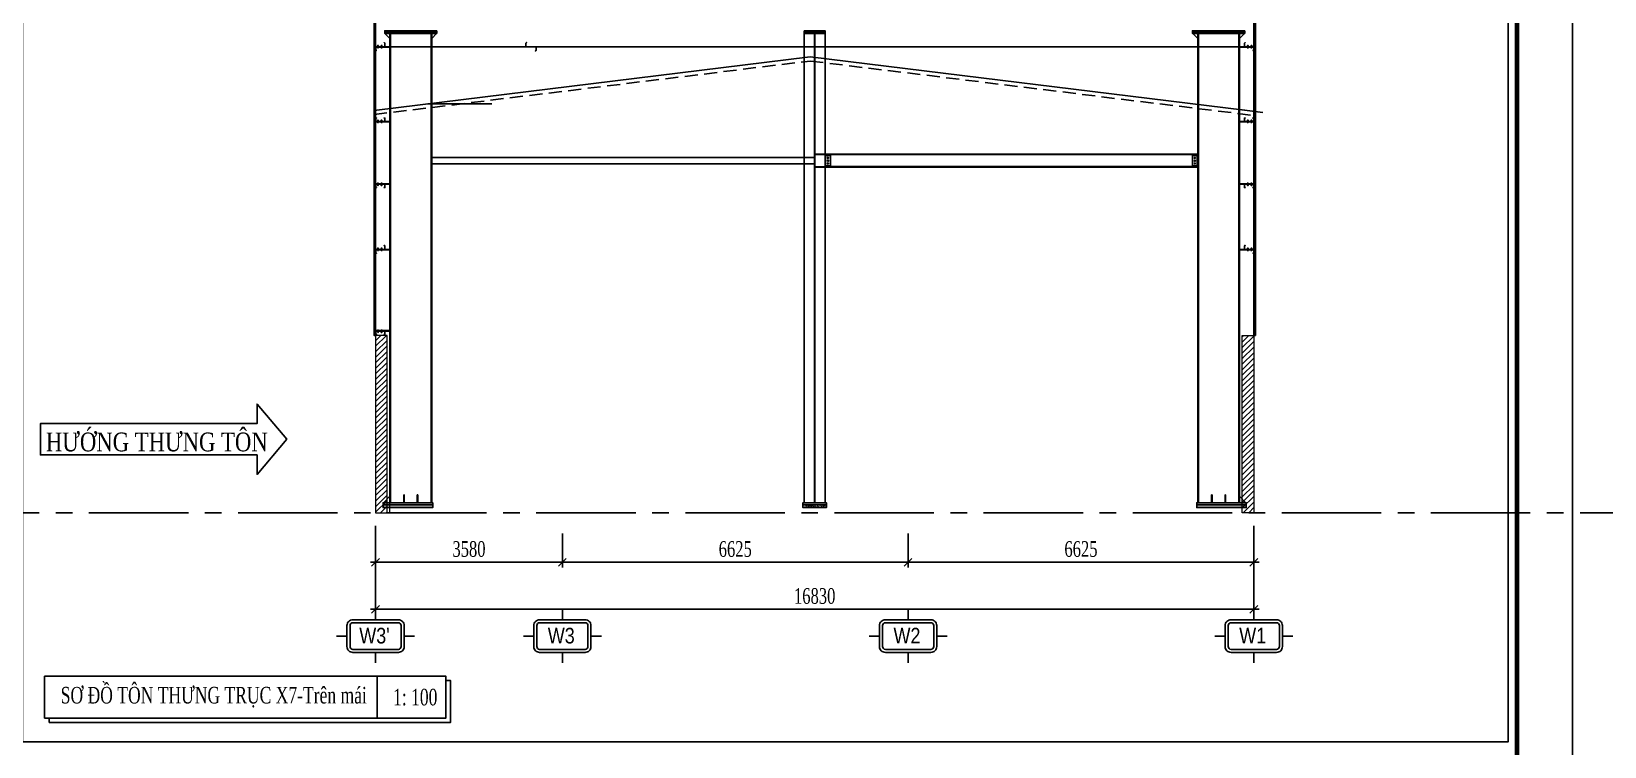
# Model space of a CAD drawing. Header units: inches. Extents: x 315041 to 662841, y -45540 to -35018.
# Drawn here: x 332878.1 to 333179.6, y -38640 to -38502.9 of the extents above; entities that cross this region are included whole.
import ezdxf
from ezdxf.enums import TextEntityAlignment as Align

# ---------------------------------------------------------------- set-up
doc = ezdxf.new("R2010")
doc.units = ezdxf.units.IN
doc.header["$MEASUREMENT"] = 0
doc.linetypes.add('CENTER2', pattern=[28.575, 19.05, -3.175, 3.175, -3.175])
doc.linetypes.add('HIDDEN', pattern=[0.375, 0.25, -0.125])
doc.layers.add('0_HATCH', color=252, linetype='Continuous', lineweight=9)
for name, color, linetype in [('2', 2, 'Continuous'), ('251', 251, 'Continuous'), ('3', 3, 'Continuous'), ('5', 5, 'Continuous'), ('6', 6, 'Continuous'), ('7', 7, 'Continuous'), ('8', 8, 'Continuous'), ('9', 9, 'Continuous'), ('BAO KHUNG', 31, 'Continuous'), ('CAUTAO', 7, 'Continuous')]:
    doc.layers.add(name, color=color, linetype=linetype)
doc.styles.add('hx2', font='VHARIALN.TTF')
doc.styles.add('ST1', font='times.ttf', dxfattribs={"width": 0.7})
doc.styles.add('vntimeh.shx', font='vntimeh.shx', dxfattribs={"width": 0.8, "bigfont": 'bigfont.shx'})
doc.dimstyles.new('100', dxfattribs={"dimtxt": 3, "dimasz": 1.5, "dimexe": 1, "dimexo": 0, "dimgap": 1, "dimtad": 1, "dimdec": 0, "dimlfac": 100, "dimzin": 0, "dimdsep": 46, "dimtxsty": 'ST1', "dimblk": 'OBLIQUE', "dimcen": 1, "dimdle": 1, "dimclrd": 8, "dimclre": 8, "dimclrt": 3, "dimadec": 0, "dimazin": 0, "dimtfac": 1, "dimtdec": 0, "dimtix": 1, "dimtmove": 1, "dimatfit": 3, "dimfxl": 0, "dimtfill": 1, "dimtolj": 1, "dimtzin": 0, "dimlwd": -1, "dimlwe": -1, "dimarcsym": 1})

# ---------------------------------------------------------------- blocks, each defined once
blk = doc.blocks.new('A$C75D82031')
at = {"layer": '2', "color": 157, "linetype": 'Continuous'}
blk.add_lwpolyline([(0, 420), (594, 420), (594, 0), (0, 0)], close=True, dxfattribs=at)
at = {"layer": '7', "color": 147, "linetype": 'Continuous'}
blk.add_lwpolyline([(12.33, 57.61), (581.67, 57.61), (581.67, 409.19), (12.33, 409.19)], close=True, dxfattribs=at)
at = {"layer": 'BAO KHUNG', "color": 167, "linetype": 'Continuous', "const_width": 0.871}
blk.add_lwpolyline([(10.59, 9.07), (583.41, 9.07), (583.41, 410.93), (10.59, 410.93)], close=True, dxfattribs=at)
blk = doc.blocks.new('A$C2C995D6F')
at = {"layer": '7'}
for p, q in [((0.25, 0.13), (0, 0.13)), ((0.13, 0.25), (0.13, 0))]:
    blk.add_line(p, q, dxfattribs=at)
blk.add_circle((0.13, 0.13), 0.0917, dxfattribs=at)
blk = doc.blocks.new('A$C6A7930B6')
at = {"layer": '2'}
h = blk.add_hatch(dxfattribs=at)
h.set_pattern_fill('ANSI31', color=256, scale=0.125, angle=-90, style=0)
h.set_pattern_definition([(315, (3303.04439, 11524.56439), (0.011048543456, 0.011048543456), [])])
h.paths.add_polyline_path([(1.5, 1.19), (1.5, 0.62), (0.02, 0.62), (0.02, 0.12), (0.13, 0.01), (0.12, 0), (0, 0.12), (0, 0.63), (1.48, 0.63), (1.48, 1.18), (1.37, 1.29), (1.38, 1.3)])
at = {"layer": '251'}
h = blk.add_hatch(color=256, dxfattribs=at)
h.paths.add_polyline_path([(0.31, 0.67), (0.31, 0.67, 0.192582), (0.33, 0.68, 0.192582), (0.35, 0.67)])
h.paths.add_polyline_path([(0.4, 0.67, 0.192582), (0.42, 0.68, 0.192582), (0.44, 0.67)])
h = blk.add_hatch(color=256, dxfattribs=at)
h.paths.add_polyline_path([(0.31, 0.45), (0.31, 0.45, 0.192582), (0.33, 0.46, 0.192582), (0.35, 0.45)])
h.paths.add_polyline_path([(0.4, 0.45, 0.192582), (0.42, 0.46, 0.192582), (0.44, 0.45)])
h = blk.add_hatch(color=256, dxfattribs=at)
h.paths.add_polyline_path([(0.9, 0.67), (0.89, 0.67, 0.192582), (0.92, 0.68, 0.192582), (0.94, 0.67)])
h.paths.add_polyline_path([(0.98, 0.67, 0.192582), (1, 0.68, 0.192582), (1.02, 0.67)])
h = blk.add_hatch(color=256, dxfattribs=at)
h.paths.add_polyline_path([(0.9, 0.45), (0.89, 0.45, 0.192582), (0.92, 0.46, 0.192582), (0.94, 0.45)])
h.paths.add_polyline_path([(0.98, 0.45, 0.192582), (1, 0.46, 0.192582), (1.02, 0.45)])
at = {"layer": '9', "linetype": 'Continuous'}
h = blk.add_hatch(dxfattribs=at)
h.set_pattern_fill('ANSI31', color=250, scale=0.25, angle=-90, style=0)
h.set_pattern_definition([(315, (3302.900187, 11527.014995), (0.02209708691, 0.02209708691), [])])
h.paths.add_polyline_path([(2.29, 0.55), (2.29, 0.62), (0.13, 0.62), (0.13, 0.55)])
at = {"layer": '2'}
blk.add_lwpolyline([(1.5, 1.19), (1.5, 0.62), (0.02, 0.62), (0.02, 0.12), (0.13, 0.01), (0.12, 0), (0, 0.12), (0, 0.63), (1.48, 0.63), (1.48, 1.18), (1.37, 1.29), (1.38, 1.3)], close=True, dxfattribs=at)
at = {"layer": '5', "linetype": 'CENTER2', "ltscale": 0.2}
for p, q in [((0.38, 0.44), (0.38, 0.86)), ((0.96, 0.44), (0.96, 0.86))]:
    blk.add_line(p, q, dxfattribs=at)
at = {"layer": '6'}
blk.add_lwpolyline([(2.29, 0.55), (2.29, 0.62), (0.13, 0.62), (0.13, 0.55), (2.29, 0.55)], dxfattribs=at)
at = {"layer": '8'}
for p, q in [((0.29, 0.68), (0.29, 0.74)), ((0.29, 0.46), (0.29, 0.53)), ((0.44, 0.75), (0.31, 0.75)), ((0.44, 0.67), (0.31, 0.67)), ((0.44, 0.55), (0.31, 0.55)), ((0.44, 0.53), (0.31, 0.53)), ((0.44, 0.45), (0.31, 0.45)), ((0.34, 0.83), (0.33, 0.82)), ((0.33, 0.82), (0.34, 0.82)), ((0.34, 0.77), (0.33, 0.76)), ((0.33, 0.76), (0.33, 0.75)), ((0.33, 0.68), (0.33, 0.74)), ((0.33, 0.68), (0.33, 0.74)), ((0.33, 0.63), (0.33, 0.55)), ((0.33, 0.46), (0.33, 0.53)), ((0.33, 0.46), (0.33, 0.53)), ((0.42, 0.84), (0.34, 0.84)), ((0.34, 0.83), (0.34, 0.84)), ((0.34, 0.83), (0.38, 0.83)), ((0.35, 0.76), (0.42, 0.77)), ((0.43, 0.76), (0.35, 0.76)), ((0.38, 0.84), (0.38, 0.83)), ((0.38, 0.83), (0.38, 0.84)), ((0.42, 0.84), (0.42, 0.83)), ((0.42, 0.83), (0.42, 0.83)), ((0.42, 0.78), (0.43, 0.77)), ((0.42, 0.77), (0.43, 0.76)), ((0.43, 0.77), (0.42, 0.77)), ((0.42, 0.68), (0.42, 0.74)), ((0.42, 0.46), (0.42, 0.53)), ((0.43, 0.76), (0.43, 0.75)), ((0.43, 0.63), (0.43, 0.55)), ((0.46, 0.68), (0.46, 0.74)), ((0.46, 0.46), (0.46, 0.53)), ((0.87, 0.68), (0.87, 0.74)), ((0.87, 0.46), (0.87, 0.53)), ((1.02, 0.75), (0.89, 0.75)), ((1.02, 0.53), (0.89, 0.53)), ((1.02, 0.67), (0.9, 0.67)), ((1.02, 0.55), (0.9, 0.55)), ((1.02, 0.45), (0.9, 0.45)), ((0.92, 0.83), (0.91, 0.82)), ((0.91, 0.82), (0.92, 0.82)), ((0.92, 0.77), (0.91, 0.76)), ((0.91, 0.76), (0.91, 0.75)), ((0.91, 0.63), (0.91, 0.55)), ((1, 0.84), (0.92, 0.84)), ((0.92, 0.83), (0.92, 0.84)), ((0.92, 0.83), (0.96, 0.83)), ((0.92, 0.68), (0.92, 0.74)), ((0.92, 0.68), (0.92, 0.74)), ((0.92, 0.46), (0.92, 0.53)), ((0.92, 0.46), (0.92, 0.53)), ((0.93, 0.76), (1, 0.77)), ((1.01, 0.76), (0.93, 0.76)), ((0.96, 0.84), (0.96, 0.83)), ((0.96, 0.83), (0.96, 0.84)), ((1, 0.84), (1, 0.83)), ((1, 0.83), (1, 0.83)), ((1, 0.78), (1.01, 0.77)), ((1, 0.77), (1.01, 0.76)), ((1.01, 0.77), (1, 0.77)), ((1, 0.68), (1, 0.74)), ((1, 0.46), (1, 0.53)), ((1.01, 0.76), (1.01, 0.75)), ((1.01, 0.63), (1.01, 0.55)), ((1.05, 0.68), (1.05, 0.74)), ((1.05, 0.46), (1.05, 0.53))]:
    blk.add_line(p, q, dxfattribs=at)
for points in [[(0.28, 0.65), (0.28, 0.67), (0.47, 0.67), (0.47, 0.65)], [(0.28, 0.53), (0.28, 0.55), (0.47, 0.55), (0.47, 0.53)], [(0.34, 0.82), (0.33, 0.81), (0.34, 0.8), (0.42, 0.81), (0.43, 0.82), (0.42, 0.83)], [(0.34, 0.8), (0.33, 0.79), (0.34, 0.79), (0.42, 0.8), (0.43, 0.8), (0.42, 0.81)], [(0.34, 0.79), (0.33, 0.78), (0.34, 0.77), (0.42, 0.78), (0.43, 0.79), (0.42, 0.8)], [(0.86, 0.65), (0.86, 0.67), (1.06, 0.67), (1.06, 0.65)], [(0.86, 0.53), (0.86, 0.55), (1.06, 0.55), (1.06, 0.53)], [(0.92, 0.82), (0.91, 0.81), (0.92, 0.8), (1, 0.81), (1.01, 0.82), (1, 0.83)], [(0.92, 0.8), (0.91, 0.79), (0.92, 0.79), (1, 0.8), (1.01, 0.8), (1, 0.81)], [(0.92, 0.79), (0.91, 0.78), (0.92, 0.77), (1, 0.78), (1.01, 0.79), (1, 0.8)]]:
    blk.add_lwpolyline(points, close=True, dxfattribs=at)
for centre, start, end in [((0.31, 0.72), 46.3972, 133.6028), ((0.31, 0.7), 226.3972, 313.6028), ((0.31, 0.5), 46.3972, 133.6028), ((0.31, 0.49), 226.3972, 313.6028), ((0.35, 0.72), 90, 133.6028), ((0.35, 0.7), 226.3972, 270), ((0.35, 0.5), 90, 133.6028), ((0.35, 0.49), 226.3972, 270), ((0.4, 0.72), 46.3972, 90), ((0.4, 0.7), 270, 313.6028), ((0.4, 0.5), 46.3972, 90), ((0.4, 0.49), 270, 313.6028), ((0.44, 0.72), 46.3972, 133.6028), ((0.44, 0.7), 226.3972, 313.6028), ((0.44, 0.5), 46.3972, 133.6028), ((0.44, 0.49), 226.3972, 313.6028), ((0.89, 0.72), 46.3972, 133.6028), ((0.89, 0.7), 226.3972, 313.6028), ((0.89, 0.5), 46.3972, 133.6028), ((0.89, 0.49), 226.3972, 313.6028), ((0.94, 0.72), 90, 133.6028), ((0.94, 0.7), 226.3972, 270), ((0.94, 0.5), 90, 133.6028), ((0.94, 0.49), 226.3972, 270), ((0.98, 0.72), 46.3972, 90), ((0.98, 0.7), 270, 313.6028), ((0.98, 0.5), 46.3972, 90), ((0.98, 0.49), 270, 313.6028), ((1.02, 0.72), 46.3972, 133.6028), ((1.02, 0.7), 226.3972, 313.6028), ((1.02, 0.5), 46.3972, 133.6028), ((1.02, 0.49), 226.3972, 313.6028)]:
    blk.add_arc(centre, 0.0314, start, end, dxfattribs=at)
blk = doc.blocks.new('*U148')
at = {"layer": '251'}
h = blk.add_hatch(color=256, dxfattribs=at)
h.paths.add_polyline_path([(-0.05, -0.04), (-0.05, -0.04, -0.192582), (-0.05, -0.03, -0.192582), (-0.05, -0.01)])
h.paths.add_polyline_path([(-0.05, 0.01, -0.192582), (-0.05, 0.03, -0.192582), (-0.05, 0.04)])
h = blk.add_hatch(color=256, dxfattribs=at)
h.paths.add_polyline_path([(0.07, -0.04), (0.07, -0.04, -0.192582), (0.07, -0.03, -0.192582), (0.07, -0.01)])
h.paths.add_polyline_path([(0.07, 0.01, -0.192582), (0.07, 0.03, -0.192582), (0.07, 0.04)])
at = {"layer": '5', "linetype": 'CENTER2', "ltscale": 0.2}
blk.add_line((-0.08, 0), (0.21, 0), dxfattribs=at)
at = {"layer": '8'}
for p, q in [((-0.05, 0.06), (-0.01, 0.06)), ((-0.05, 0.04), (-0.05, -0.04)), ((-0.05, 0.03), (-0.01, 0.03)), ((0, 0.04), (0, -0.04)), ((0.06, 0.03), (0, 0.03)), ((0.06, -0.07), (0.06, 0.07)), ((0.06, 0.07), (0.07, 0.07)), ((0.07, -0.07), (0.07, 0.07)), ((0.07, 0.06), (0.11, 0.06)), ((0.07, 0.04), (0.07, -0.04)), ((0.07, 0.03), (0.11, 0.03)), ((0.12, 0.04), (0.12, -0.04)), ((0.13, 0.03), (0.12, 0.03)), ((0.13, 0.03), (0.13, 0.03)), ((0.14, 0.03), (0.13, 0.03)), ((0.13, 0.03), (0.13, -0.02)), ((0.13, -0.02), (0.13, 0.03)), ((0.14, 0.03), (0.14, 0.03)), ((0.18, 0.03), (0.17, 0.03)), ((0.18, 0.03), (0.18, -0.03)), ((0.18, 0.03), (0.18, 0.03)), ((0.18, -0.03), (0.18, 0)), ((0.18, 0), (0.18, 0)), ((0.18, 0), (0.18, 0)), ((-0.05, -0.03), (-0.01, -0.03)), ((-0.05, -0.03), (-0.01, -0.03)), ((-0.05, -0.06), (-0.01, -0.06)), ((0.06, -0.03), (0, -0.03)), ((0.06, -0.07), (0.07, -0.07)), ((0.07, -0.03), (0.11, -0.03)), ((0.07, -0.03), (0.11, -0.03)), ((0.07, -0.06), (0.11, -0.06)), ((0.13, -0.03), (0.12, -0.03)), ((0.14, -0.03), (0.13, -0.03)), ((0.17, -0.03), (0.17, -0.03)), ((0.18, -0.03), (0.17, -0.03)), ((0.18, -0.03), (0.18, -0.03))]:
    blk.add_line(p, q, dxfattribs=at)
for points in [[(0.15, -0.03), (0.14, -0.03), (0.14, -0.03), (0.14, 0.03), (0.15, 0.03), (0.15, 0.03)], [(0.16, -0.03), (0.15, -0.03), (0.15, -0.03), (0.15, 0.03), (0.16, 0.03), (0.16, 0.03)], [(0.17, -0.03), (0.16, -0.03), (0.16, -0.03), (0.16, 0.03), (0.17, 0.03), (0.17, 0.03)]]:
    blk.add_lwpolyline(points, close=True, dxfattribs=at)
for centre, start, end in [((-0.03, 0.04), 136.3972, 223.6028), ((-0.03, 0.01), 136.3972, 180), ((-0.02, 0.04), 316.3972, 43.6028), ((-0.02, 0.01), 0, 43.6028), ((0.09, 0.04), 136.3972, 223.6028), ((0.09, 0.01), 136.3972, 180), ((0.1, 0.04), 316.3972, 43.6028), ((0.1, 0.01), 0, 43.6028), ((-0.03, -0.01), 180, 223.6028), ((-0.03, -0.04), 136.3972, 223.6028), ((-0.02, -0.01), 316.3972, 0), ((-0.02, -0.04), 316.3972, 43.6028), ((0.09, -0.01), 180, 223.6028), ((0.09, -0.04), 136.3972, 223.6028), ((0.1, -0.01), 316.3972, 0), ((0.1, -0.04), 316.3972, 43.6028)]:
    blk.add_arc(centre, 0.0209, start, end, dxfattribs=at)
blk = doc.blocks.new('*U149')
at = {"layer": '251'}
h = blk.add_hatch(color=256, dxfattribs=at)
h.paths.add_polyline_path([(-0.05, -0.04), (-0.05, -0.04, -0.192582), (-0.05, -0.03, -0.192582), (-0.05, -0.01)])
h.paths.add_polyline_path([(-0.05, 0.01, -0.192582), (-0.05, 0.03, -0.192582), (-0.05, 0.04)])
h = blk.add_hatch(color=256, dxfattribs=at)
h.paths.add_polyline_path([(0.07, -0.04), (0.07, -0.04, -0.192582), (0.07, -0.03, -0.192582), (0.07, -0.01)])
h.paths.add_polyline_path([(0.07, 0.01, -0.192582), (0.07, 0.03, -0.192582), (0.07, 0.04)])
at = {"layer": '5', "linetype": 'CENTER2', "ltscale": 0.2}
blk.add_line((-0.08, 0), (0.21, 0), dxfattribs=at)
at = {"layer": '8'}
for p, q in [((-0.05, 0.06), (-0.01, 0.06)), ((-0.05, 0.04), (-0.05, -0.04)), ((-0.05, 0.03), (-0.01, 0.03)), ((0, 0.04), (0, -0.04)), ((0.06, 0.03), (0, 0.03)), ((0.06, -0.07), (0.06, 0.07)), ((0.06, 0.07), (0.07, 0.07)), ((0.07, -0.07), (0.07, 0.07)), ((0.07, 0.06), (0.11, 0.06)), ((0.07, 0.04), (0.07, -0.04)), ((0.07, 0.03), (0.11, 0.03)), ((0.12, 0.04), (0.12, -0.04)), ((0.13, 0.03), (0.12, 0.03)), ((0.13, 0.03), (0.13, 0.03)), ((0.14, 0.03), (0.13, 0.03)), ((0.13, 0.03), (0.13, -0.02)), ((0.13, -0.02), (0.13, 0.03)), ((0.14, 0.03), (0.14, 0.03)), ((0.18, 0.03), (0.17, 0.03)), ((0.18, 0.03), (0.18, -0.03)), ((0.18, 0.03), (0.18, 0.03)), ((0.18, -0.03), (0.18, 0)), ((0.18, 0), (0.18, 0)), ((0.18, 0), (0.18, 0)), ((-0.05, -0.03), (-0.01, -0.03)), ((-0.05, -0.03), (-0.01, -0.03)), ((-0.05, -0.06), (-0.01, -0.06)), ((0.06, -0.03), (0, -0.03)), ((0.06, -0.07), (0.07, -0.07)), ((0.07, -0.03), (0.11, -0.03)), ((0.07, -0.03), (0.11, -0.03)), ((0.07, -0.06), (0.11, -0.06)), ((0.13, -0.03), (0.12, -0.03)), ((0.14, -0.03), (0.13, -0.03)), ((0.17, -0.03), (0.17, -0.03)), ((0.18, -0.03), (0.17, -0.03)), ((0.18, -0.03), (0.18, -0.03))]:
    blk.add_line(p, q, dxfattribs=at)
for points in [[(0.15, -0.03), (0.14, -0.03), (0.14, -0.03), (0.14, 0.03), (0.15, 0.03), (0.15, 0.03)], [(0.16, -0.03), (0.15, -0.03), (0.15, -0.03), (0.15, 0.03), (0.16, 0.03), (0.16, 0.03)], [(0.17, -0.03), (0.16, -0.03), (0.16, -0.03), (0.16, 0.03), (0.17, 0.03), (0.17, 0.03)]]:
    blk.add_lwpolyline(points, close=True, dxfattribs=at)
for centre, start, end in [((-0.03, 0.04), 136.3972, 223.6028), ((-0.03, 0.01), 136.3972, 180), ((-0.02, 0.04), 316.3972, 43.6028), ((-0.02, 0.01), 0, 43.6028), ((0.09, 0.04), 136.3972, 223.6028), ((0.09, 0.01), 136.3972, 180), ((0.1, 0.04), 316.3972, 43.6028), ((0.1, 0.01), 0, 43.6028), ((-0.03, -0.01), 180, 223.6028), ((-0.03, -0.04), 136.3972, 223.6028), ((-0.02, -0.01), 316.3972, 0), ((-0.02, -0.04), 316.3972, 43.6028), ((0.09, -0.01), 180, 223.6028), ((0.09, -0.04), 136.3972, 223.6028), ((0.1, -0.01), 316.3972, 0), ((0.1, -0.04), 316.3972, 43.6028)]:
    blk.add_arc(centre, 0.0209, start, end, dxfattribs=at)
blk = doc.blocks.new('A$C174458B3')
at = {"layer": '2'}
blk.add_lwpolyline([(1.33, 0.02), (1.48, 0.02), (1.48, 0.52), (0.02, 0.52), (0.02, 0.02), (0.17, 0.02), (0.17, 0), (0, 0), (0, 0.54), (1.5, 0.54), (1.5, 0), (1.33, 0), (1.33, 0.02)], dxfattribs=at)
at = {"layer": '5'}
blk.add_lwpolyline([(2.29, 0.54), (2.29, 0.61), (0.13, 0.61), (0.13, 0.54), (2.29, 0.54)], dxfattribs=at)
at = {"layer": '251', "color": 147, "xscale": 1.5, "yscale": 1.5, "zscale": 1.5, "rotation": 270}
for name, p in [('*U149', (0.38, 0.61)), ('*U148', (0.96, 0.61))]:
    blk.add_blockref(name, p, dxfattribs=at)
blk = doc.blocks.new('_Oblique')
at = {"color": 0, "linetype": 'ByBlock', "lineweight": -2}
blk.add_line((-0.5, -0.5), (0.5, 0.5), dxfattribs=at)
blk = doc.blocks.new('*D1041')
at = {"color": 8, "linetype": 'Continuous', "transparency": 16777216}
for p, q in [((332944.09, -38597.66), (332944.09, -38605.68)), ((332979.89, -38599.16), (332979.89, -38605.68)), ((332943.09, -38604.68), (332980.89, -38604.68))]:
    blk.add_line(p, q, dxfattribs=at)
at = {"layer": 'Defpoints', "color": 0, "transparency": 16777216}
for p in [(332944.09, -38597.66), (332979.89, -38599.16), (332979.89, -38604.68)]:
    blk.add_point(p, dxfattribs=at)
at = {"color": 8, "transparency": 16777216, "xscale": 1.5, "yscale": 1.5, "zscale": 1.5, "rotation": 180}
blk.add_blockref('_Oblique', (332944.09, -38604.68), dxfattribs=at)
at = {"color": 8, "transparency": 16777216, "xscale": 1.5, "yscale": 1.5, "zscale": 1.5}
blk.add_blockref('_Oblique', (332979.89, -38604.68), dxfattribs=at)
at = {"color": 3, "transparency": 16777216, "insert": (332961.99, -38602.15), "char_height": 3, "attachment_point": 5, "style": 'ST1', "bg_fill": 3, "box_fill_scale": 1.25, "bg_fill_color": 256, "bg_fill_true_color": 13158600, "bg_fill_transparency": 9610396}
blk.add_mtext('\\A1;3580', dxfattribs=at)
blk = doc.blocks.new('*D1042')
at = {"color": 8, "linetype": 'Continuous', "transparency": 16777216}
for p, q in [((332979.89, -38599.16), (332979.89, -38605.68)), ((333046.14, -38599.16), (333046.14, -38605.68)), ((332978.89, -38604.68), (333047.14, -38604.68))]:
    blk.add_line(p, q, dxfattribs=at)
at = {"layer": 'Defpoints', "color": 0, "transparency": 16777216}
for p in [(332979.89, -38599.16), (333046.14, -38599.16), (333046.14, -38604.68)]:
    blk.add_point(p, dxfattribs=at)
at = {"color": 8, "transparency": 16777216, "xscale": 1.5, "yscale": 1.5, "zscale": 1.5, "rotation": 180}
blk.add_blockref('_Oblique', (332979.89, -38604.68), dxfattribs=at)
at = {"color": 8, "transparency": 16777216, "xscale": 1.5, "yscale": 1.5, "zscale": 1.5}
blk.add_blockref('_Oblique', (333046.14, -38604.68), dxfattribs=at)
at = {"color": 3, "transparency": 16777216, "insert": (333013.02, -38602.15), "char_height": 3, "attachment_point": 5, "style": 'ST1', "bg_fill": 3, "box_fill_scale": 1.25, "bg_fill_color": 256, "bg_fill_true_color": 13158600, "bg_fill_transparency": 5832799}
blk.add_mtext('\\A1;6625', dxfattribs=at)
blk = doc.blocks.new('*D1043')
at = {"color": 8, "linetype": 'Continuous', "transparency": 16777216}
for p, q in [((333046.14, -38599.16), (333046.14, -38605.68)), ((333112.39, -38599.16), (333112.39, -38605.68)), ((333045.14, -38604.68), (333113.39, -38604.68))]:
    blk.add_line(p, q, dxfattribs=at)
at = {"layer": 'Defpoints', "color": 0, "transparency": 16777216}
for p in [(333046.14, -38599.16), (333112.39, -38599.16), (333112.39, -38604.68)]:
    blk.add_point(p, dxfattribs=at)
at = {"color": 8, "transparency": 16777216, "xscale": 1.5, "yscale": 1.5, "zscale": 1.5, "rotation": 180}
blk.add_blockref('_Oblique', (333046.14, -38604.68), dxfattribs=at)
at = {"color": 8, "transparency": 16777216, "xscale": 1.5, "yscale": 1.5, "zscale": 1.5}
blk.add_blockref('_Oblique', (333112.39, -38604.68), dxfattribs=at)
at = {"color": 3, "transparency": 16777216, "insert": (333079.27, -38602.15), "char_height": 3, "attachment_point": 5, "style": 'ST1', "bg_fill": 3, "box_fill_scale": 1.25, "bg_fill_color": 256, "bg_fill_true_color": 13158600, "bg_fill_transparency": 5832799}
blk.add_mtext('\\A1;6625', dxfattribs=at)
blk = doc.blocks.new('*D1044')
at = {"color": 8, "linetype": 'Continuous', "transparency": 16777216}
for p, q in [((332944.09, -38598.73), (332944.09, -38614.69)), ((333112.39, -38597.66), (333112.39, -38614.69)), ((332943.09, -38613.69), (333113.39, -38613.69))]:
    blk.add_line(p, q, dxfattribs=at)
at = {"layer": 'Defpoints', "color": 0, "transparency": 16777216}
for p in [(332944.09, -38598.73), (333112.39, -38597.66), (333112.39, -38613.69)]:
    blk.add_point(p, dxfattribs=at)
at = {"color": 8, "transparency": 16777216, "xscale": 1.5, "yscale": 1.5, "zscale": 1.5, "rotation": 180}
blk.add_blockref('_Oblique', (332944.09, -38613.69), dxfattribs=at)
at = {"color": 8, "transparency": 16777216, "xscale": 1.5, "yscale": 1.5, "zscale": 1.5}
blk.add_blockref('_Oblique', (333112.39, -38613.69), dxfattribs=at)
at = {"color": 3, "transparency": 16777216, "insert": (333028.24, -38611.16), "char_height": 3, "attachment_point": 5, "style": 'ST1', "bg_fill": 3, "box_fill_scale": 1.25, "bg_fill_color": 256, "bg_fill_true_color": 13158600, "bg_fill_transparency": 11618464}
blk.add_mtext('\\A1;16830', dxfattribs=at)
blk = doc.blocks.new('TENTRUC')
at = {"layer": '7'}
for p, q in [((0, 8.27), (0, 10.26)), ((-7.48, 5.13), (-5.48, 5.13)), ((5.48, 5.13), (7.48, 5.13)), ((0, 0), (0, 2))]:
    blk.add_line(p, q, dxfattribs=at)
blk.add_lwpolyline([(-4.36, 8.27), (4.36, 8.27, -0.414214), (5.48, 7.14), (5.48, 3.12, -0.414214), (4.36, 2), (-4.36, 2, -0.414214), (-5.48, 3.12), (-5.48, 7.14, -0.414214)], format="xyb", close=True, dxfattribs=at)
at = {"layer": '8', "ltscale": 15}
blk.add_lwpolyline([(-4.36, 7.68), (4.36, 7.68, -0.414214), (4.9, 7.14), (4.9, 3.12, -0.414214), (4.36, 2.58), (-4.36, 2.58, -0.414214), (-4.9, 3.12), (-4.9, 7.14, -0.414214)], format="xyb", close=True, dxfattribs=at)
at = {"layer": '3', "style": 'hx2'}
blk.add_attdef('TR', text='', height=2.9, dxfattribs=at).set_placement((-0.16, 3.83), align=Align.CENTER)

msp = doc.modelspace()

# ---------------------------------------------------------------- hatches: boundary and pattern name
at = {"layer": '0_HATCH'}
h = msp.add_hatch(dxfattribs=at)
h.set_pattern_fill('ANSI31', color=9, scale=6)
h.set_pattern_definition([(45, (326612.8466, -31335.0352), (-0.530330086, 0.530330086), [])])
h.paths.add_polyline_path([(332946.2938, -38561.1758), (332944.0938, -38561.1758), (332944.0938, -38595.1758), (332946.2938, -38595.1758)])
h = msp.add_hatch(dxfattribs=at)
h.set_pattern_fill('ANSI31', color=9, scale=6)
h.set_pattern_definition([(45, (326516.1461, -31335.0352), (-0.530330086, 0.530330086), [])])
h.paths.add_polyline_path([(333112.3942, -38561.1758), (333110.1942, -38561.1758), (333110.1942, -38595.1758), (333112.3942, -38595.1758)])
at = {"layer": '2'}
h = msp.add_hatch(dxfattribs=at)
h.set_pattern_fill('ANSI31', color=9, scale=0.15, angle=90, style=0)
h.set_pattern_definition([(135, (329006.24978, -52335.230327), (-0.013258252147, -0.013258252147), [])])
h.paths.add_polyline_path([(332972.8804, -38505.1616), (332972.8804, -38505.8416), (332974.8614, -38505.8416), (332974.8614, -38506.4947), (332974.7256, -38506.6306), (332974.739, -38506.644), (332974.8804, -38506.5026), (332974.8804, -38505.8226), (332972.8994, -38505.8226), (332972.8994, -38505.1695), (332973.0353, -38505.0336), (332973.0218, -38505.0202)])
at = {"layer": '8'}
h = msp.add_hatch(dxfattribs=at)
h.set_pattern_fill('AR-CONC', color=9, scale=0.05)
h.set_pattern_definition([(50, (332483.5014, -38005.8839), (0.35863009, -0.03137607), [0.0375, -0.4125]), (355, (332483.5014, -38005.8839), (-0.06937567, 0.37609607), [0.03, -0.33]), (100.451444, (332483.53127, -38005.8865), (0.28925442, 0.34472), [0.0318701, -0.35057106]), (46.1842, (332483.5014, -38005.7839), (0.53362067, -0.08275964), [0.05625, -0.61875]), (96.635635, (332483.54586, -38005.7908), (0.46733097, 0.4870593), [0.04780517, -0.52585688]), (351.18416, (332483.5014, -38005.7839), (0.46733097, 0.4870593), [0.045, -0.495]), (21, (332483.5514, -38005.8089), (0.29845353, -0.20130945), [0.0375, -0.4125]), (326, (332483.5514, -38005.8089), (0.12165767, 0.36257502), [0.03, -0.33]), (71.451445, (332483.57626, -38005.82568), (0.42011119, 0.16126558), [0.0318701, -0.35057106]), (37.5, (332483.50139, -38005.8839), (0.006079928, 0.166446927), [0, -0.326, 0, -0.335, 0, -0.33125]), (7.5, (332483.50139, -38005.8839), (0.13153477, 0.197205856), [0, -0.191, 0, -0.3185, 0, -0.12625]), (327.5, (332483.38989, -38005.8839), (0.266911218, -0.011277436), [0, -0.125, 0, -0.39, 0, -0.5175]), (317.5, (332483.3399, -38005.8839), (0.291593085, 0.05005249), [0, -0.1625, 0, -0.259, 0, -0.3675])])
h.paths.add_polyline_path([(332945.5438, -38593.6758), (332955.0438, -38593.6758), (332955.0438, -38594.1758), (332945.5438, -38594.1758)])
h = msp.add_hatch(dxfattribs=at)
h.set_pattern_fill('AR-CONC', color=9, scale=0.05)
h.set_pattern_definition([(50, (332561.4514, -38005.8839), (0.35863009, -0.03137607), [0.0375, -0.4125]), (355, (332561.4514, -38005.8839), (-0.06937567, 0.37609607), [0.03, -0.33]), (100.451444, (332561.48127, -38005.8865), (0.28925442, 0.34472), [0.0318701, -0.35057106]), (46.1842, (332561.4514, -38005.7839), (0.53362067, -0.08275964), [0.05625, -0.61875]), (96.635635, (332561.49586, -38005.7908), (0.46733097, 0.4870593), [0.04780517, -0.52585688]), (351.18416, (332561.4514, -38005.7839), (0.46733097, 0.4870593), [0.045, -0.495]), (21, (332561.5014, -38005.8089), (0.29845353, -0.20130945), [0.0375, -0.4125]), (326, (332561.5014, -38005.8089), (0.12165767, 0.36257502), [0.03, -0.33]), (71.451445, (332561.52626, -38005.82568), (0.42011119, 0.16126558), [0.0318701, -0.35057106]), (37.5, (332561.45139, -38005.8839), (0.006079928, 0.166446927), [0, -0.326, 0, -0.335, 0, -0.33125]), (7.5, (332561.45139, -38005.8839), (0.13153477, 0.197205856), [0, -0.191, 0, -0.3185, 0, -0.12625]), (327.5, (332561.33989, -38005.8839), (0.266911218, -0.011277436), [0, -0.125, 0, -0.39, 0, -0.5175]), (317.5, (332561.2899, -38005.8839), (0.291593085, 0.05005249), [0, -0.1625, 0, -0.259, 0, -0.3675])])
h.paths.add_polyline_path([(333025.9938, -38593.6758), (333030.4938, -38593.6758), (333030.4938, -38594.1758), (333025.9938, -38594.1758)])
h = msp.add_hatch(dxfattribs=at)
h.set_pattern_fill('AR-CONC', color=9, scale=0.05)
h.set_pattern_definition([(50, (332475.14272, -38005.8839), (0.35863009, -0.03137607), [0.0375, -0.4125]), (355, (332475.14272, -38005.8839), (-0.06937567, 0.37609607), [0.03, -0.33]), (100.451444, (332475.1726, -38005.8865), (0.28925442, 0.34472), [0.0318701, -0.35057106]), (46.1842, (332475.1427, -38005.7839), (0.53362067, -0.08275964), [0.05625, -0.61875]), (96.635635, (332475.1872, -38005.7908), (0.46733097, 0.4870593), [0.04780517, -0.52585688]), (351.184164, (332475.1427, -38005.7839), (0.46733097, 0.4870593), [0.045, -0.495]), (21, (332475.19272, -38005.8089), (0.29845353, -0.20130945), [0.0375, -0.4125]), (326, (332475.19272, -38005.8089), (0.12165767, 0.36257502), [0.03, -0.33]), (71.451445, (332475.2176, -38005.82568), (0.42011119, 0.16126558), [0.0318701, -0.35057106]), (37.5, (332475.14272, -38005.8839), (0.006079928, 0.166446927), [0, -0.326, 0, -0.335, 0, -0.33125]), (7.5, (332475.14272, -38005.8839), (0.13153477, 0.197205856), [0, -0.191, 0, -0.3185, 0, -0.12625]), (327.5, (332475.03122, -38005.8839), (0.266911218, -0.011277436), [0, -0.125, 0, -0.39, 0, -0.5175]), (317.5, (332474.98122, -38005.8839), (0.291593085, 0.05005249), [0, -0.1625, 0, -0.259, 0, -0.3675])])
h.paths.add_polyline_path([(333110.9442, -38593.6758), (333101.4442, -38593.6758), (333101.4442, -38594.1758), (333110.9442, -38594.1758)])

# ---------------------------------------------------------------- linework, layer by layer
at = {"color": 6}
for p, q in [((332954.0938, -38516.764), (332966.3556, -38516.764)), ((333114.0938, -38518.4097), (333109.6442, -38517.8632))]:
    msp.add_line(p, q, dxfattribs=at)
at = {"color": 8, "linetype": 'CENTER2'}
msp.add_line((335537.1113, -38595.1758), (330315.4765, -38595.1758), dxfattribs=at)
msp.add_line((332944.3916, -38626.5239), (332944.3916, -38634.5427))
msp.add_lwpolyline([(332880.6629, -38626.5239), (332957.5605, -38626.5239), (332957.5605, -38634.5427), (332880.6629, -38634.5427)], close=True)
at = {"layer": '0_HATCH', "color": 9}
for points in [[(332944.0938, -38595.1758), (332946.2938, -38595.1758), (332946.2938, -38561.1758), (332944.0938, -38561.1758)], [(333112.3942, -38595.1758), (333110.1942, -38595.1758), (333110.1942, -38561.1758), (333112.3942, -38561.1758)]]:
    msp.add_lwpolyline(points, close=True, dxfattribs=at)
at = {"layer": '2', "color": 9}
msp.add_line((333110.3926, -38505.8416), (332946.0938, -38505.8416), dxfattribs=at)
at = {"layer": '2', "color": 9, "ltscale": 0.015}
msp.add_line((333110.4102, -38565.6758), (333110.3942, -38565.6758), dxfattribs=at)
at = {"layer": '2', "color": 9}
msp.add_lwpolyline([(332972.8804, -38505.1616), (332972.8804, -38505.8416), (332974.8614, -38505.8416), (332974.8614, -38506.4947), (332974.7256, -38506.6306), (332974.739, -38506.644), (332974.8804, -38506.5026), (332974.8804, -38505.8226), (332972.8994, -38505.8226), (332972.8994, -38505.1695), (332973.0353, -38505.0336), (332973.0218, -38505.0202)], close=True, dxfattribs=at)
at = {"layer": '3', "color": 9}
for points in [[(332944.0938, -38300.1958), (332943.794, -38300.1958), (332943.794, -38561.1758), (332944.0938, -38561.1758)], [(333112.3942, -38561.1758), (333112.6942, -38561.1758), (333112.6942, -38300.1758), (333112.3942, -38300.1758)]]:
    msp.add_lwpolyline(points, close=True, dxfattribs=at)
at = {"layer": '5', "color": 9}
msp.add_lwpolyline([(332943.794, -38518.029), (333027.3939, -38507.7614), (333110.5926, -38517.9797)], dxfattribs=at)
at = {"layer": '6', "color": 9, "linetype": 'HIDDEN', "ltscale": 10}
msp.add_lwpolyline([(332943.794, -38518.835), (333027.3939, -38508.5675), (333112.6942, -38519.0438)], dxfattribs=at)
at = {"layer": '8', "color": 9}
for p, q in [((332946.8438, -38504.2258), (332945.8938, -38503.2758)), ((332946.8438, -38593.2758), (332946.8438, -38503.2758)), ((332946.9638, -38593.2758), (332946.9638, -38503.2758)), ((332954.7238, -38593.2758), (332954.7238, -38503.2758)), ((332954.8438, -38593.2758), (332954.8438, -38503.2758)), ((332954.8438, -38504.2258), (332955.7938, -38503.2758)), ((333028.1938, -38593.2758), (333028.1938, -38503.2758)), ((333028.2938, -38593.2758), (333028.2938, -38503.2758)), ((333101.6442, -38504.2258), (333100.6942, -38503.2758)), ((333101.6442, -38593.2758), (333101.6442, -38503.2758)), ((333101.7642, -38593.2758), (333101.7642, -38503.2758)), ((333109.5242, -38593.2758), (333109.5242, -38503.2758)), ((333109.6442, -38593.2758), (333109.6442, -38503.2758)), ((333109.6442, -38504.2258), (333110.5942, -38503.2758)), ((332946.8438, -38592.0258), (332945.5938, -38593.2758)), ((332946.8438, -38593.2758), (332946.8438, -38592.0258)), ((333109.6442, -38592.0258), (333110.8942, -38593.2758)), ((333109.6442, -38593.2758), (333109.6442, -38592.0258)), ((332946.8438, -38593.2758), (332945.5938, -38593.2758)), ((332946.8438, -38593.2758), (332954.8438, -38593.2758)), ((333109.6442, -38593.2758), (333101.6442, -38593.2758)), ((333109.6442, -38593.2758), (333110.8942, -38593.2758))]:
    msp.add_line(p, q, dxfattribs=at)
at = {"layer": '8', "color": 9, "lineweight": 0, "ltscale": 10}
msp.add_line((332946.8438, -38595.1758), (332946.8438, -38503.2758), dxfattribs=at)
at = {"layer": '8', "color": 9}
for points in [[(332955.8438, -38502.7758), (332945.8438, -38502.7758), (332945.8438, -38503.0258), (332955.8438, -38503.0258)], [(332955.8438, -38503.2758), (332945.8438, -38503.2758), (332945.8438, -38503.0258), (332955.8438, -38503.0258)], [(333026.2438, -38502.7758), (333030.2438, -38502.7758), (333030.2438, -38503.0258), (333026.2438, -38503.0258)], [(333026.2438, -38503.2758), (333030.2438, -38503.2758), (333030.2438, -38503.0258), (333026.2438, -38503.0258)], [(333110.6442, -38502.7758), (333100.6442, -38502.7758), (333100.6442, -38503.0258), (333110.6442, -38503.0258)], [(333110.6442, -38503.2758), (333100.6442, -38503.2758), (333100.6442, -38503.0258), (333110.6442, -38503.0258)], [(333028.2738, -38526.5058), (333030.2438, -38526.5058), (333030.2438, -38526.4258), (333028.2738, -38526.4258)], [(333101.5442, -38528.9258), (333030.3438, -38528.9258), (333030.3438, -38526.4258), (333101.5442, -38526.4258)], [(333101.6442, -38526.6758), (333100.6442, -38526.6758), (333100.6442, -38528.6758), (333101.6442, -38528.6758)], [(332954.8438, -38528.3108), (333028.1938, -38528.3108), (333028.1938, -38527.0408), (332954.8438, -38527.0408)], [(333028.2738, -38528.8458), (333030.2438, -38528.8458), (333030.2438, -38528.9258), (333028.2738, -38528.9258)], [(332949.4938, -38591.7758), (332949.5938, -38591.7758), (332949.5938, -38593.2758), (332949.4938, -38593.2758)], [(332952.1938, -38591.7758), (332952.0938, -38591.7758), (332952.0938, -38593.2758), (332952.1938, -38593.2758)], [(333104.2942, -38591.7758), (333104.3942, -38591.7758), (333104.3942, -38593.2758), (333104.2942, -38593.2758)], [(333106.9942, -38591.7758), (333106.8942, -38591.7758), (333106.8942, -38593.2758), (333106.9942, -38593.2758)], [(332945.5438, -38593.6758), (332955.0438, -38593.6758), (332955.0438, -38593.2758), (332945.5438, -38593.2758)], [(332945.5438, -38593.6758), (332955.0438, -38593.6758), (332955.0438, -38594.1758), (332945.5438, -38594.1758)], [(333025.9938, -38593.6758), (333030.4938, -38593.6758), (333030.4938, -38593.2758), (333025.9938, -38593.2758)], [(333025.9938, -38593.6758), (333030.4938, -38593.6758), (333030.4938, -38594.1758), (333025.9938, -38594.1758)], [(333110.9442, -38593.6758), (333101.4442, -38593.6758), (333101.4442, -38593.2758), (333110.9442, -38593.2758)], [(333110.9442, -38593.6758), (333101.4442, -38593.6758), (333101.4442, -38594.1758), (333110.9442, -38594.1758)]]:
    msp.add_lwpolyline(points, close=True, dxfattribs=at)
for points in [[(333030.2438, -38502.7758), (333030.2438, -38593.2758), (333026.2438, -38593.2758), (333026.2438, -38502.7758)], [(333030.3438, -38526.5258), (333101.5442, -38526.5258)], [(333101.5442, -38528.8258), (333030.3438, -38528.8258)]]:
    msp.add_lwpolyline(points, dxfattribs=at)
msp.add_lwpolyline([(333028.2738, -38526.5058), (333030.2438, -38526.5058), (333030.2438, -38526.5758, 0.41421356), (333030.3438, -38526.6758), (333031.2438, -38526.6758), (333031.2438, -38528.6758), (333030.3438, -38528.6758, 0.41421356), (333030.2438, -38528.7758), (333030.2438, -38528.8458), (333028.2738, -38528.8458), (333028.2738, -38526.5058)], format="xyb", dxfattribs=at)
at = {"layer": 'CAUTAO', "color": 3}
msp.add_lwpolyline([(332927.081, -38581.0913), (332921.3683, -38587.8413), (332921.3683, -38584.0913), (332879.8497, -38584.0913), (332879.8497, -38578.0913), (332921.3683, -38578.0913), (332921.3683, -38574.3603), (332927.081, -38581.0913)], dxfattribs=at)

# ---------------------------------------------------------------- block references
at = {"color": 1}
for p in [(332579.4423, -38696.7186), (333173.4423, -38696.7186)]:
    msp.add_blockref('A$C75D82031', p, dxfattribs=at)
at = {"layer": '2', "color": 9, "yscale": 1.19999999999709, "zscale": 1.2}
for name, p, xscale in [('A$C6A7930B6', (332944.0938, -38506.584), 1.200000000011642), ('A$C6A7930B6', (333112.3927, -38506.584), -1.200000000011642), ('A$C174458B3', (332944.0938, -38532.8249), 1.200000000011642), ('A$C174458B3', (333112.3927, -38532.8249), -1.200000000011642), ('A$C6A7930B6', (332944.0938, -38545.4482), 1.200000000011642), ('A$C6A7930B6', (333112.3927, -38545.4482), -1.200000000011642), ('A$C174458B3', (332944.0938, -38561.0012), 1.200000000011642)]:
    msp.add_blockref(name, p, dxfattribs=dict(at, xscale=xscale))
at = {"layer": '2', "color": 9, "yscale": 1.19999999999709, "zscale": 1.2, "rotation": 180}
for p, xscale in [((332944.0938, -38519.5249), -1.200000000011642), ((333112.3927, -38519.5249), 1.200000000011642)]:
    msp.add_blockref('A$C174458B3', p, dxfattribs=dict(at, xscale=xscale))
at = {"layer": '8', "color": 9, "yscale": 1.19999999999709, "zscale": 1.2}
for p, xscale in [((333030.6427, -38527.2769), 1.200000000011642), ((333030.6427, -38527.8269), 1.200000000011642), ((333030.6427, -38528.3769), 1.200000000011642), ((333101.2453, -38527.2769), -1.200000000011642), ((333101.2453, -38527.8269), -1.200000000011642), ((333101.2453, -38528.3769), -1.200000000011642)]:
    msp.add_blockref('A$C2C995D6F', p, dxfattribs=dict(at, xscale=xscale))

# ---------------------------------------------------------------- texts
at = {"layer": 'CAUTAO', "color": 3, "insert": (332902.1674, -38581.6337), "char_height": 3.6, "attachment_point": 5, "style": 'vntimeh.shx'}
msp.add_mtext('\\A1;H¦íNG TH¦NG T¤N', dxfattribs=at)

# ---------------------------------------------------------------- next in the draw order: dimensions: what is measured, and where the dimension line sits
at = {"color": 9}
dim = msp.add_linear_dim(base=(332979.8942, -38604.6808), p1=(332944.0938, -38597.6574), p2=(332979.8942, -38599.1574), dimstyle='100', dxfattribs=at)
dim.commit()
dim.dimension.update_dxf_attribs({"geometry": '*D1041', "text_midpoint": (332961.994, -38602.1548)})

# ---------------------------------------------------------------- next in the draw order: dimensions: what is measured, and where the dimension line sits
dim = msp.add_linear_dim(base=(333046.1442, -38604.6808), p1=(332979.8942, -38599.1574), p2=(333046.1442, -38599.1574), dimstyle='100', dxfattribs=at)
dim.commit()
dim.dimension.update_dxf_attribs({"geometry": '*D1042', "text_midpoint": (333013.0192, -38602.1548)})

# ---------------------------------------------------------------- next in the draw order: dimensions: what is measured, and where the dimension line sits
dim = msp.add_linear_dim(base=(333112.3942, -38604.6808), p1=(333046.1442, -38599.1574), p2=(333112.3942, -38599.1574), dimstyle='100', dxfattribs=at)
dim.commit()
dim.dimension.update_dxf_attribs({"geometry": '*D1043', "text_midpoint": (333079.2692, -38602.1548)})

# ---------------------------------------------------------------- next in the draw order: dimensions: what is measured, and where the dimension line sits
dim = msp.add_linear_dim(base=(333112.3942, -38613.6908), p1=(332944.0938, -38598.7348), p2=(333112.3942, -38597.6574), dimstyle='100', dxfattribs=at)
dim.commit()
dim.dimension.update_dxf_attribs({"geometry": '*D1044', "text_midpoint": (333028.244, -38611.1648)})

# ---------------------------------------------------------------- next in the draw order: linework, layer by layer
at = {"color": 8}
msp.add_lwpolyline([(332876.4423, -38287.5287), (333161.1113, -38287.5287), (333161.1113, -38639.1085), (332876.4423, -38639.1085)], close=True, dxfattribs=at)

# ---------------------------------------------------------------- next in the draw order: block references
at = {"layer": '3', "color": 9}
ref = msp.add_blockref('TENTRUC', (332944.0938, -38613.6908), dxfattribs=dict(at, xscale=-1, rotation=180))
ref.add_attrib('TR', "W3'", dxfattribs={"layer": '0', "height": 3, "style": 'hx2'}).set_placement((332943.8775, -38620.2441), align=Align.CENTER)
ref = msp.add_blockref('TENTRUC', (332979.8942, -38613.6908), dxfattribs=dict(at, xscale=-1, rotation=180))
ref.add_attrib('TR', 'W3', dxfattribs={"layer": '0', "height": 3, "style": 'hx2'}).set_placement((332979.6779, -38620.2441), align=Align.CENTER)
ref = msp.add_blockref('TENTRUC', (333046.1442, -38613.6908), dxfattribs=dict(at, xscale=-1, rotation=180))
ref.add_attrib('TR', 'W2', dxfattribs={"layer": '0', "height": 3, "style": 'hx2'}).set_placement((333045.9279, -38620.2441), align=Align.CENTER)
ref = msp.add_blockref('TENTRUC', (333112.3942, -38613.6908), dxfattribs=dict(at, xscale=-1, rotation=180))
ref.add_attrib('TR', 'W1', dxfattribs={"layer": '0', "height": 3, "style": 'hx2'}).set_placement((333112.1779, -38620.2441), align=Align.CENTER)

# ---------------------------------------------------------------- next in the draw order: texts
at = {"color": 3, "linetype": 'Continuous', "insert": (332947.4365, -38630.561), "char_height": 3.18182, "attachment_point": 4, "style": 'ST1', "bg_fill": 3, "box_fill_scale": 1.25, "bg_fill_color": 256, "bg_fill_true_color": 13158600, "bg_fill_transparency": 3139400}
msp.add_mtext('\\A1;1: 100', dxfattribs=at)

# ---------------------------------------------------------------- next in the draw order: linework, layer by layer
msp.add_lwpolyline([(332957.5605, -38627.3695), (332958.4587, -38627.3695), (332958.4587, -38635.3883), (332881.5611, -38635.3883), (332881.5611, -38634.5427)])

# ---------------------------------------------------------------- next in the draw order: texts
at = {"color": 3, "linetype": 'Continuous', "insert": (332883.7518, -38630.561), "char_height": 3.181818, "attachment_point": 4, "style": 'ST1', "bg_fill": 3, "box_fill_scale": 1.25, "bg_fill_color": 256, "bg_fill_true_color": 13158600, "bg_fill_transparency": 3139304}
msp.add_mtext('\\A1;SƠ ĐỒ TÔN THƯNG TRỤC X7-Trên mái', dxfattribs=at)

doc.saveas('drawing.dxf')
